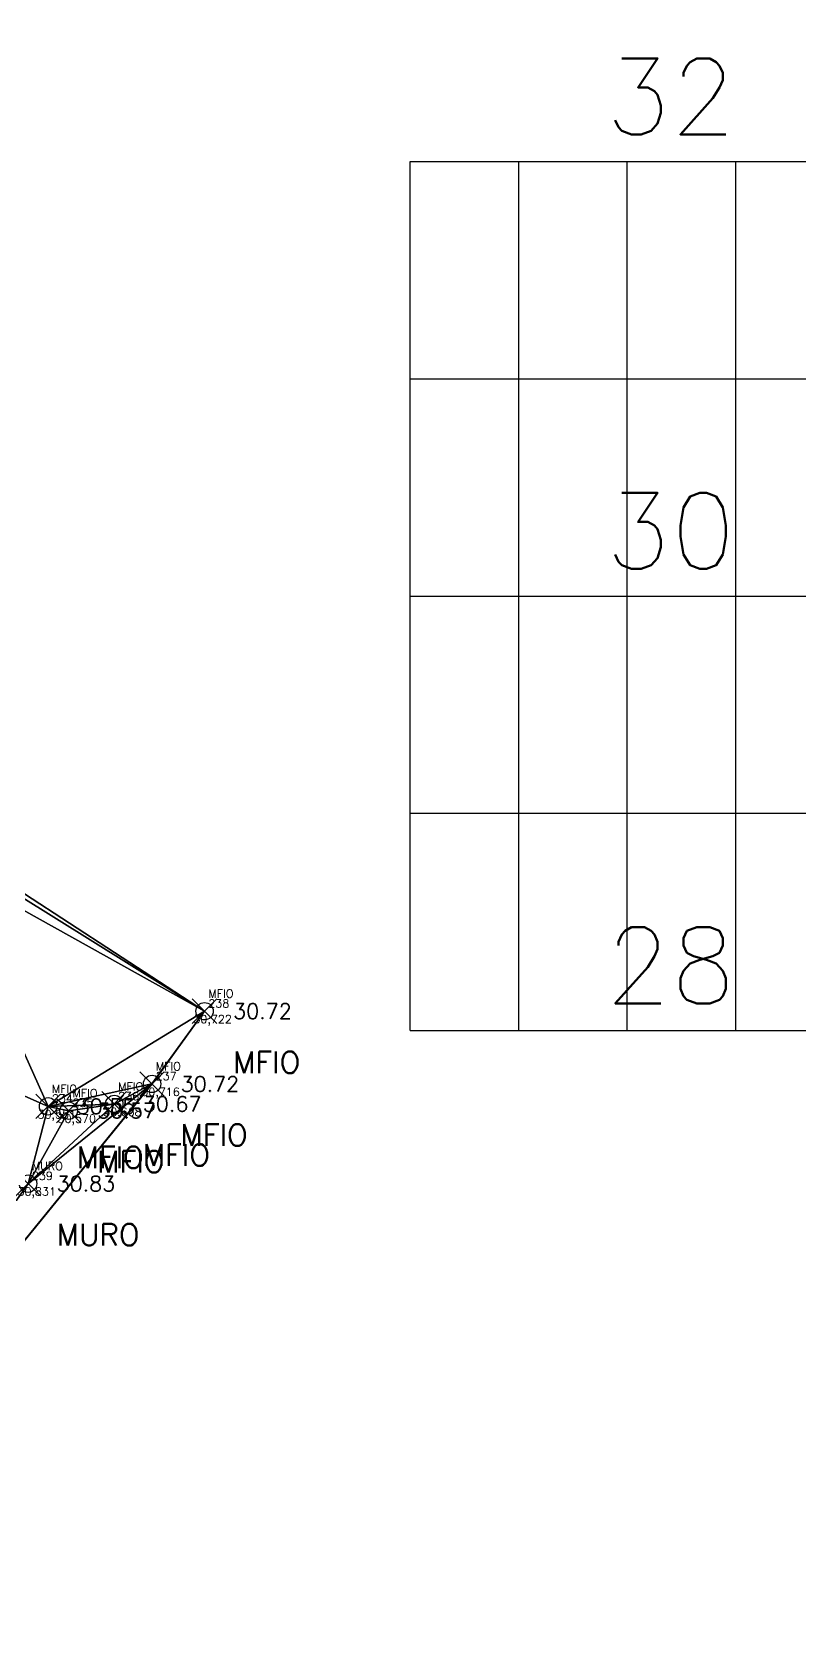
# Model space of a CAD drawing. Header units: metres. Extents: x 543100 to 543604, y 9574012 to 9574398.
# Drawn here: x 543403.6 to 543439, y 9574267.8 to 9574341.3 of the extents above; entities that cross this region are included whole.
import ezdxf

# ---------------------------------------------------------------- set-up
doc = ezdxf.new("R2010")
doc.units = ezdxf.units.M
doc.header["$LTSCALE"] = 0.1
doc.linetypes.add('CONTINUO', pattern=[0])
for name, color, linetype in [('_MFIO', 2, 'CONTINUO'), ('_MURO', 2, 'CONTINUO'), ('C-ROAD-PROF-GRID-MAJR', 8, 'Continuous'), ('C-ROAD-PROF-GRID-MINR', 8, 'Continuous'), ('C-ROAD-PROF-TEXT', 11, 'Continuous'), ('C-ROAD-PROF-TTLB', 5, 'Continuous'), ('C-TINN-BNDY', 110, 'Continuous'), ('E2', 7, 'CONTINUO'), ('MalhaTriTG', 7, 'CONTINUO'), ('TOPO_PONTOS', 2, 'Continuous'), ('V-NODE', 1, 'Continuous'), ('V-NODE-TEXT', 1, 'Continuous'), ('XREF_IMPLNTACAO', 2, 'Continuous')]:
    doc.layers.add(name, color=color, linetype=linetype)
doc.styles.add('SIMPLEX', font='simplex', dxfattribs={"height": 0.2})
doc.styles.get("Standard").update_dxf_attribs({"font": 'simplex.shx'})

# ---------------------------------------------------------------- blocks, each defined once
blk = doc.blocks.new('Base_Implantacao')
at = {"layer": 'MalhaTriTG', "color": 132}
mesh = blk.add_polyface(dxfattribs=at)
corners = [(543403.44, 9574288.258, 30.831), (543405.31, 9574291.616, 30.57), (543404.363, 9574291.815, 30.551), (543407.413, 9574291.925, 30.668), (543396.907, 9574295.117, 30.393), (543399.333, 9574303.016, 30.453), (543409.146, 9574292.849, 30.716), (543411.568, 9574296.196, 30.722), (543390.12, 9574269.497, 30.257), (543367.47, 9574300.642, 30.159), (543373.815, 9574315.047, 30.38), (543366.894, 9574308.02, 30.237), (543390.416, 9574309.114, 30.68), (543394.134, 9574306.9, 30.432), (543395.882, 9574303.597, 30.434), (543357.825, 9574312.83, 30.206), (543372.185, 9574316.507, 30.262), (543373.6, 9574317.631, 30.298), (543372.315, 9574316.101, 30.226), (543399.113, 9574304.302, 30.412), (543351.719, 9574309.19, 30.291), (543398.225, 9574302.508, 30.416), (543399.467, 9574303.735, 30.438), (543361.697, 9574322.484, 30.274), (543360.991, 9574321.906, 30.245), (543361.151, 9574324.144, 30.285), (543372.482, 9574317.487, 30.305), (543361.751, 9574323.487, 30.307), (543372.767, 9574317.726, 30.315), (543357.686, 9574325.98, 30.362)]
mesh.append_faces([[corners[k] for k in face] for face in [(0, 1, 2), (1, 0, 3), (2, 1, 3), (0, 2, 4), (4, 2, 5), (6, 2, 3), (6, 3, 0), (7, 2, 6), (0, 8, 6), (0, 4, 8), (8, 4, 9), (10, 11, 9), (12, 9, 4), (13, 12, 14), (15, 11, 16), (10, 9, 12), (10, 12, 17), (18, 11, 10), (13, 19, 12), (11, 20, 9), (4, 5, 21), (12, 4, 14), (5, 7, 22), (21, 5, 19), (21, 19, 14), (19, 5, 22), (19, 22, 7), (14, 19, 13), (4, 21, 14), (23, 24, 16), (25, 17, 12), (26, 16, 17), (26, 23, 16), (17, 16, 18), (26, 27, 23), (27, 28, 17), (28, 27, 26), (17, 28, 26), (27, 17, 25), (18, 10, 17), (24, 15, 16), (18, 16, 11), (25, 12, 29), (5, 2, 7)]], dxfattribs={"color": 132})
blk = doc.blocks.new('*U102', base_point=(543404.36, 9574291.82, 30.551))
at = {"layer": 'V-NODE', "lineweight": -2}
for p, q in [((543403.794, 9574291.254, 30.551), (543404.926, 9574292.386, 30.551)), ((543403.794, 9574292.386, 30.551), (543404.926, 9574291.254, 30.551))]:
    blk.add_line(p, q, dxfattribs=at)
blk.add_circle((543404.36, 9574291.82, 30.551), 0.4, dxfattribs=at)
at = {"layer": 'V-NODE-TEXT', "linetype": 'ByBlock'}
for s, insert, char_height, attachment_point in [('30.55', (543405.676, 9574291.82), 0.7, 4), ('MFIO', (543405.676, 9574289.97), 1, 1)]:
    blk.add_mtext(s, dxfattribs=dict(at, insert=insert, char_height=char_height, attachment_point=attachment_point))
blk = doc.blocks.new('*U107', base_point=(543405.31, 9574291.62, 30.57))
at = {"layer": 'V-NODE', "lineweight": -2}
for p, q in [((543404.744, 9574291.054, 30.57), (543405.876, 9574292.186, 30.57)), ((543404.744, 9574292.186, 30.57), (543405.876, 9574291.054, 30.57))]:
    blk.add_line(p, q, dxfattribs=at)
blk.add_circle((543405.31, 9574291.62, 30.57), 0.4, dxfattribs=at)
at = {"layer": 'V-NODE-TEXT', "linetype": 'ByBlock'}
for s, insert, char_height, attachment_point in [('30.57', (543406.626, 9574291.62), 0.7, 4), ('MFIO', (543406.626, 9574289.77), 1, 1)]:
    blk.add_mtext(s, dxfattribs=dict(at, insert=insert, char_height=char_height, attachment_point=attachment_point))
blk = doc.blocks.new('*U123', base_point=(543407.41, 9574291.93, 30.668))
at = {"layer": 'V-NODE', "lineweight": -2}
for p, q in [((543406.844, 9574291.364, 30.668), (543407.976, 9574292.496, 30.668)), ((543406.844, 9574292.496, 30.668), (543407.976, 9574291.364, 30.668))]:
    blk.add_line(p, q, dxfattribs=at)
blk.add_circle((543407.41, 9574291.93, 30.668), 0.4, dxfattribs=at)
at = {"layer": 'V-NODE-TEXT', "linetype": 'ByBlock'}
for s, insert, char_height, attachment_point in [('30.67', (543408.726, 9574291.93), 0.7, 4), ('MFIO', (543408.726, 9574290.08), 1, 1)]:
    blk.add_mtext(s, dxfattribs=dict(at, insert=insert, char_height=char_height, attachment_point=attachment_point))
blk = doc.blocks.new('*U129', base_point=(543409.15, 9574292.85, 30.716))
at = {"layer": 'V-NODE', "lineweight": -2}
for p, q in [((543408.584, 9574292.284, 30.716), (543409.716, 9574293.416, 30.716)), ((543408.584, 9574293.416, 30.716), (543409.716, 9574292.284, 30.716))]:
    blk.add_line(p, q, dxfattribs=at)
blk.add_circle((543409.15, 9574292.85, 30.716), 0.4, dxfattribs=at)
at = {"layer": 'V-NODE-TEXT', "linetype": 'ByBlock'}
for s, insert, char_height, attachment_point in [('30.72', (543410.466, 9574292.85), 0.7, 4), ('MFIO', (543410.466, 9574291), 1, 1)]:
    blk.add_mtext(s, dxfattribs=dict(at, insert=insert, char_height=char_height, attachment_point=attachment_point))
blk = doc.blocks.new('*U130', base_point=(543411.57, 9574296.2, 30.722))
at = {"layer": 'V-NODE', "lineweight": -2}
for p, q in [((543411.004, 9574295.634, 30.722), (543412.136, 9574296.766, 30.722)), ((543411.004, 9574296.766, 30.722), (543412.136, 9574295.634, 30.722))]:
    blk.add_line(p, q, dxfattribs=at)
blk.add_circle((543411.57, 9574296.2, 30.722), 0.4, dxfattribs=at)
at = {"layer": 'V-NODE-TEXT', "linetype": 'ByBlock'}
for s, insert, char_height, attachment_point in [('30.72', (543412.886, 9574296.2), 0.7, 4), ('MFIO', (543412.886, 9574294.35), 1, 1)]:
    blk.add_mtext(s, dxfattribs=dict(at, insert=insert, char_height=char_height, attachment_point=attachment_point))
blk = doc.blocks.new('*U141', base_point=(543403.44, 9574288.26, 30.831))
at = {"layer": 'V-NODE', "lineweight": -2}
for p, q in [((543402.874, 9574287.694, 30.831), (543404.006, 9574288.826, 30.831)), ((543402.874, 9574288.826, 30.831), (543404.006, 9574287.694, 30.831))]:
    blk.add_line(p, q, dxfattribs=at)
blk.add_circle((543403.44, 9574288.26, 30.831), 0.4, dxfattribs=at)
at = {"layer": 'V-NODE-TEXT', "linetype": 'ByBlock'}
for s, insert, char_height, attachment_point in [('30.83', (543404.756, 9574288.26), 0.7, 4), ('MURO', (543404.756, 9574286.41), 1, 1)]:
    blk.add_mtext(s, dxfattribs=dict(at, insert=insert, char_height=char_height, attachment_point=attachment_point))
blk = doc.blocks.new('SIMB_PONTO')
at = {"color": 0}
blk.add_point((0, 0), dxfattribs=at)
for tag in ['desc:', 'cota:', 'pto:']:
    blk.add_attdef(tag, (0, 0), '', height=1)

msp = doc.modelspace()

# ---------------------------------------------------------------- linework, layer by layer
at = {"layer": 'C-ROAD-PROF-GRID-MAJR', "color": 8, "linetype": 'Continuous', "lineweight": -3}
for p, q in [((543421.043, 9574335.311), (543601.043, 9574335.311)), ((543421.043, 9574295.311), (543421.043, 9574335.311)), ((543421.043, 9574315.311), (543601.043, 9574315.311)), ((543421.043, 9574295.311), (543601.043, 9574295.311))]:
    msp.add_line(p, q, dxfattribs=at)
at = {"layer": 'C-ROAD-PROF-GRID-MINR', "color": 8, "linetype": 'Continuous', "lineweight": -3}
for p, q in [((543426.043, 9574295.311), (543426.043, 9574335.311)), ((543431.043, 9574295.311), (543431.043, 9574335.311)), ((543436.043, 9574295.311), (543436.043, 9574335.311)), ((543421.043, 9574325.311), (543601.043, 9574325.311)), ((543421.043, 9574305.311), (543601.043, 9574305.311))]:
    msp.add_line(p, q, dxfattribs=at)
at = {"layer": 'C-ROAD-PROF-TTLB', "color": 5, "linetype": 'Continuous', "lineweight": -3}
for p, q in [((543421.043, 9574295.311), (543421.043, 9574335.311)), ((543421.043, 9574335.311), (543601.043, 9574335.311))]:
    msp.add_line(p, q, dxfattribs=at)
at = {"layer": 'C-TINN-BNDY', "color": 110, "linetype": 'Continuous', "lineweight": -3}
msp.add_polyline3d([(543337.13, 9574336.57, 30.477), (543357.69, 9574325.98, 30.362), (543361.15, 9574324.14, 30.285), (543373.6, 9574317.63, 30.298), (543390.42, 9574309.11, 30.68), (543399.11, 9574304.3, 30.412), (543411.57, 9574296.2, 30.722), (543409.15, 9574292.85, 30.716), (543390.12, 9574269.5, 30.257), (543270.17, 9574136.64, 31.32)], dxfattribs=at)
at = {"layer": 'E2', "color": 7, "linetype": 'CONTINUO', "flags": 128}
msp.add_lwpolyline([(543250.322, 9574065.652), (543251.079, 9574072.337), (543252.639, 9574083.92), (543253.689, 9574094.488), (543251.976, 9574103.299), (543249.491, 9574108.999), (543244.423, 9574117.288), (543234.75, 9574129.498), (543227.87, 9574138.514), (543217.527, 9574151.083), (543204.89, 9574166.147), (543199.388, 9574171.327), (543189.881, 9574180.728), (543176.729, 9574192.765), (543167.061, 9574201.461), (543163.739, 9574205.256), (543165.999, 9574209.837), (543171.161, 9574219.715), (543174.98, 9574227.004), (543180.842, 9574238.534), (543187.66, 9574251.739), (543195.063, 9574265.953), (543195.272, 9574266.43), (543198.328, 9574272.347), (543201.775, 9574278.74), (543210.265, 9574288.67), (543224.268, 9574315.932), (543226.223, 9574326.207), (543230.57, 9574334.709), (543250.101, 9574371.359), (543267.489, 9574362.43), (543350.095, 9574319.461), (543396.907, 9574295.117), (543404.363, 9574291.815), (543405.31, 9574291.616), (543407.413, 9574291.925), (543409.146, 9574292.849), (543411.568, 9574296.196)], dxfattribs=at)

# ---------------------------------------------------------------- block references
at = {"layer": '_MFIO', "color": 3}
ref = msp.add_blockref('SIMB_PONTO', (543411.568, 9574296.196), dxfattribs=at)
ref.add_attrib('PONTO', '238', (543411.743, 9574296.371), dxfattribs={"layer": '0', "color": 1, "height": 0.375, "style": 'SIMPLEX'})
ref.add_attrib('DESC', 'MFIO', (543411.743, 9574296.821), dxfattribs={"layer": '0', "color": 4, "height": 0.375, "style": 'SIMPLEX'})
ref.add_attrib('COTA', '30,722', (543411.056, 9574295.646), dxfattribs={"layer": '0', "color": 2, "height": 0.375, "style": 'SIMPLEX'})
ref = msp.add_blockref('SIMB_PONTO', (543409.146, 9574292.849), dxfattribs=at)
ref.add_attrib('PONTO', '237', (543409.321, 9574293.024), dxfattribs={"layer": '0', "color": 1, "height": 0.375, "style": 'SIMPLEX'})
ref.add_attrib('DESC', 'MFIO', (543409.321, 9574293.474), dxfattribs={"layer": '0', "color": 4, "height": 0.375, "style": 'SIMPLEX'})
ref.add_attrib('COTA', '30,716', (543408.659, 9574292.299), dxfattribs={"layer": '0', "color": 2, "height": 0.375, "style": 'SIMPLEX'})
ref = msp.add_blockref('SIMB_PONTO', (543404.363, 9574291.815), dxfattribs=at)
ref.add_attrib('PONTO', '234', (543404.538, 9574291.99), dxfattribs={"layer": '0', "color": 1, "height": 0.375, "style": 'SIMPLEX'})
ref.add_attrib('DESC', 'MFIO', (543404.538, 9574292.44), dxfattribs={"layer": '0', "color": 4, "height": 0.375, "style": 'SIMPLEX'})
ref.add_attrib('COTA', '30,551', (543403.876, 9574291.265), dxfattribs={"layer": '0', "color": 2, "height": 0.375, "style": 'SIMPLEX'})
ref = msp.add_blockref('SIMB_PONTO', (543405.31, 9574291.616), dxfattribs=at)
ref.add_attrib('PONTO', '235', (543405.485, 9574291.791), dxfattribs={"layer": '0', "color": 1, "height": 0.375, "style": 'SIMPLEX'})
ref.add_attrib('DESC', 'MFIO', (543405.485, 9574292.241), dxfattribs={"layer": '0', "color": 4, "height": 0.375, "style": 'SIMPLEX'})
ref.add_attrib('COTA', '30,570', (543404.798, 9574291.066), dxfattribs={"layer": '0', "color": 2, "height": 0.375, "style": 'SIMPLEX'})
ref = msp.add_blockref('SIMB_PONTO', (543407.413, 9574291.925), dxfattribs=at)
ref.add_attrib('PONTO', '236', (543407.588, 9574292.1), dxfattribs={"layer": '0', "color": 1, "height": 0.375, "style": 'SIMPLEX'})
ref.add_attrib('DESC', 'MFIO', (543407.588, 9574292.55), dxfattribs={"layer": '0', "color": 4, "height": 0.375, "style": 'SIMPLEX'})
ref.add_attrib('COTA', '30,668', (543406.9, 9574291.375), dxfattribs={"layer": '0', "color": 2, "height": 0.375, "style": 'SIMPLEX'})
at = {"layer": '_MURO', "color": 3}
ref = msp.add_blockref('SIMB_PONTO', (543403.44, 9574288.258), dxfattribs=at)
ref.add_attrib('PONTO', '239', (543403.615, 9574288.433), dxfattribs={"layer": '0', "color": 1, "height": 0.375, "style": 'SIMPLEX'})
ref.add_attrib('DESC', 'MURO', (543403.615, 9574288.883), dxfattribs={"layer": '0', "color": 4, "height": 0.375, "style": 'SIMPLEX'})
ref.add_attrib('COTA', '30,831', (543402.953, 9574287.708), dxfattribs={"layer": '0', "color": 2, "height": 0.375, "style": 'SIMPLEX'})
at = {"layer": 'TOPO_PONTOS'}
for name, p in [('*U130', (543411.57, 9574296.2, 30.722)), ('*U129', (543409.15, 9574292.85, 30.716)), ('*U102', (543404.36, 9574291.82, 30.551)), ('*U107', (543405.31, 9574291.62, 30.57)), ('*U123', (543407.41, 9574291.93, 30.668)), ('*U141', (543403.44, 9574288.26, 30.831))]:
    msp.add_blockref(name, p, dxfattribs=at)
at = {"layer": 'XREF_IMPLNTACAO'}
msp.add_blockref('Base_Implantacao', (0, 0), dxfattribs=at)

# ---------------------------------------------------------------- texts
at = {"layer": 'C-ROAD-PROF-TEXT', "color": 11, "linetype": 'Continuous', "lineweight": -3, "char_height": 3.5, "attachment_point": 6}
for s, insert in [('32', (543436.038, 9574338.311)), ('30', (543436.038, 9574318.311)), ('28', (543436.038, 9574298.311))]:
    msp.add_mtext(s, dxfattribs=dict(at, insert=insert))

# ---------------------------------------------------------------- meshes
at = {"layer": 'MalhaTriTG', "color": 132}
mesh = msp.add_polyface(dxfattribs=at)
corners = [(543403.44, 9574288.258, 30.831), (543405.31, 9574291.616, 30.57), (543404.363, 9574291.815, 30.551), (543407.413, 9574291.925, 30.668), (543396.907, 9574295.117, 30.393), (543399.333, 9574303.016, 30.453), (543409.146, 9574292.849, 30.716), (543411.568, 9574296.196, 30.722), (543390.12, 9574269.497, 30.257), (543367.47, 9574300.642, 30.159), (543373.815, 9574315.047, 30.38), (543366.894, 9574308.02, 30.237), (543390.416, 9574309.114, 30.68), (543394.134, 9574306.9, 30.432), (543395.882, 9574303.597, 30.434), (543357.825, 9574312.83, 30.206), (543372.185, 9574316.507, 30.262), (543373.6, 9574317.631, 30.298), (543372.315, 9574316.101, 30.226), (543399.113, 9574304.302, 30.412), (543351.719, 9574309.19, 30.291), (543398.225, 9574302.508, 30.416), (543399.467, 9574303.735, 30.438), (543361.697, 9574322.484, 30.274), (543360.991, 9574321.906, 30.245), (543361.151, 9574324.144, 30.285), (543372.482, 9574317.487, 30.305), (543361.751, 9574323.487, 30.307), (543372.767, 9574317.726, 30.315), (543357.686, 9574325.98, 30.362)]
mesh.append_faces([[corners[k] for k in face] for face in [(0, 1, 2), (1, 0, 3), (2, 1, 3), (0, 2, 4), (4, 2, 5), (6, 2, 3), (6, 3, 0), (7, 2, 6), (0, 8, 6), (0, 4, 8), (8, 4, 9), (10, 11, 9), (12, 9, 4), (13, 12, 14), (15, 11, 16), (10, 9, 12), (10, 12, 17), (18, 11, 10), (13, 19, 12), (11, 20, 9), (4, 5, 21), (12, 4, 14), (5, 7, 22), (21, 5, 19), (21, 19, 14), (19, 5, 22), (19, 22, 7), (14, 19, 13), (4, 21, 14), (23, 24, 16), (25, 17, 12), (26, 16, 17), (26, 23, 16), (17, 16, 18), (26, 27, 23), (27, 28, 17), (28, 27, 26), (17, 28, 26), (27, 17, 25), (18, 10, 17), (24, 15, 16), (18, 16, 11), (25, 12, 29), (5, 2, 7)]], dxfattribs={"color": 132})

doc.saveas('drawing.dxf')
